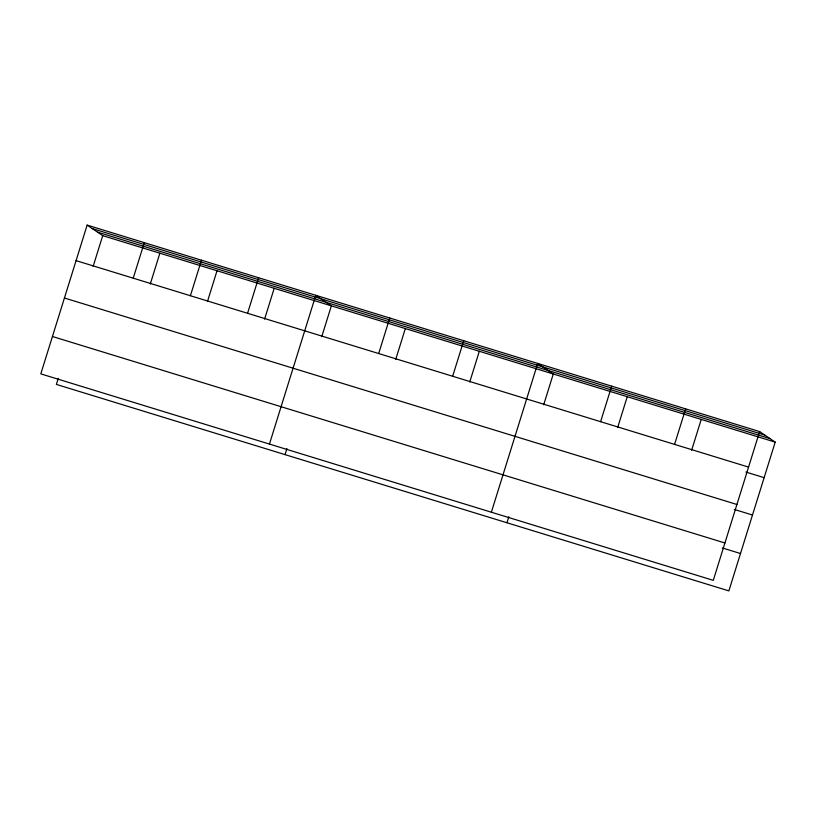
<?xml version="1.0" encoding="UTF-8"?>
<svg xmlns="http://www.w3.org/2000/svg" width="816" height="816" viewBox="0 0 816 816"><rect width="100%" height="100%" fill="white"/><g stroke="black" fill="none" stroke-linecap="round" stroke-linejoin="round"><path stroke-width="1.22" d="M87.139 225.104L40.8 373.871L713.286 580.349L759.625 431.582L87.139 225.104L102.714 235.651L775.2 442.129L728.861 590.896L56.375 384.418L58.252 378.389M93.126 266.434L102.714 235.651M133.232 278.185L144.299 242.658M150.287 283.988L159.875 253.195M190.393 295.739L201.46 260.212M207.448 301.543L217.036 270.749M247.554 313.283L258.621 277.756M264.608 319.087L274.196 288.303M269.443 444.077L315.782 295.31L331.357 305.847L321.769 336.641M285.029 454.614L286.906 448.586M378.685 353.552L389.752 318.026M395.74 359.356L405.338 328.562M452.666 376.258L463.723 340.731M469.72 382.072L479.308 351.278M491.365 512.213L537.703 363.446L553.279 373.993L543.691 404.777M506.94 522.75L508.827 516.732M600.607 421.688L611.674 386.162M617.661 427.492L627.249 396.698M674.577 444.404L685.644 408.877M691.642 450.208L701.23 419.414M92.279 228.582L764.765 435.071M97.573 232.172L770.059 438.651M76.072 260.63L748.558 467.109M745.946 472.066L764.133 477.656M64.433 298.003L736.919 504.482M734.308 509.439L752.495 515.029M52.438 336.498L724.924 542.987M722.313 547.944L740.5 553.523M759.625 431.582L775.2 442.129"/></g></svg>
